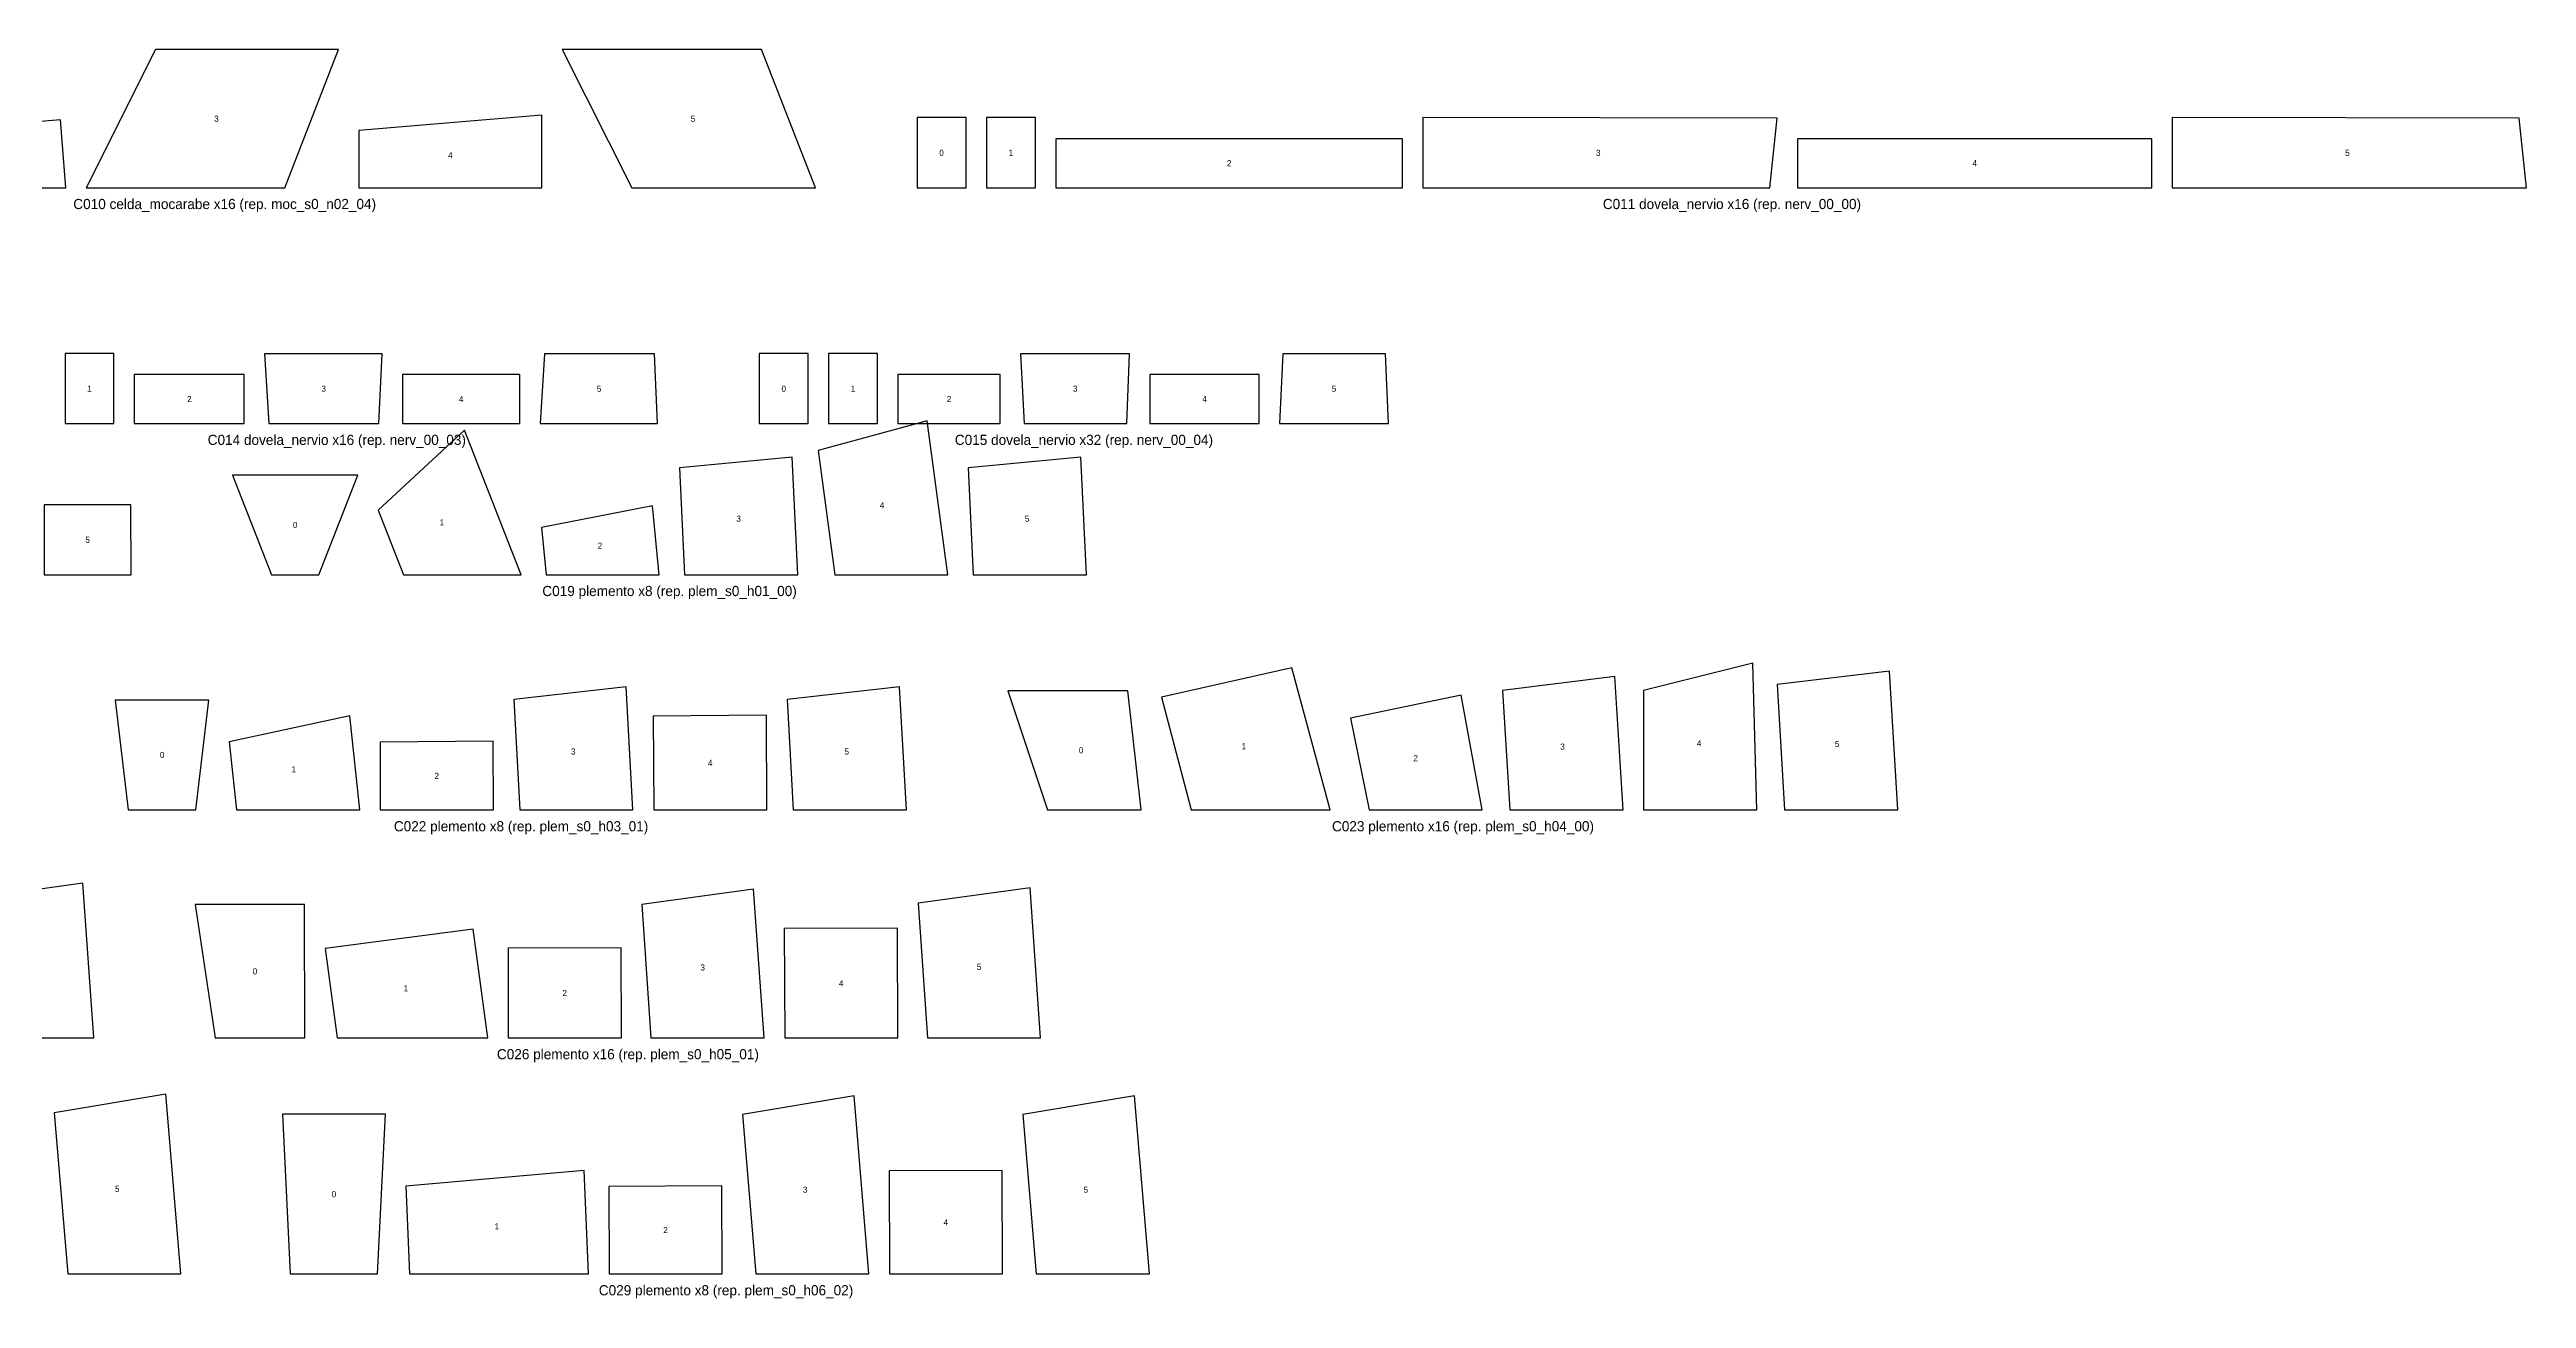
# Model space of a CAD drawing. Header units: metres. Extents: x 0 to 21, y -12 to 1.8.
# Drawn here: x 8.83 to 21.03, y -12.03 to -5.88 of the extents above; entities that cross this region are included whole.
import ezdxf
from ezdxf.enums import TextEntityAlignment as Align

# ---------------------------------------------------------------- set-up
doc = ezdxf.new("R2010")
doc.units = ezdxf.units.M
doc.layers.add('ESTM_PLANTILLA', color=7, linetype='Continuous')
doc.layers.add('ESTM_PLANTILLA_TEXTO', color=3, linetype='Continuous')

msp = doc.modelspace()

# ---------------------------------------------------------------- linework, layer by layer
at = {"layer": 'ESTM_PLANTILLA'}
for points in [[(9.013, -6.564), (9.991, -6.564), (10.256, -5.884), (9.355, -5.884)], [(11.7, -6.564), (12.604, -6.564), (12.338, -5.884), (11.357, -5.884)], [(10.356, -6.564), (11.257, -6.564), (11.257, -6.207), (10.356, -6.282)], [(7.933, -6.564), (8.913, -6.564), (8.886, -6.23), (7.912, -6.311)], [(13.104, -6.564), (13.345, -6.564), (13.345, -6.219), (13.104, -6.219)], [(13.445, -6.564), (13.686, -6.564), (13.686, -6.219), (13.445, -6.219)], [(13.786, -6.564), (15.494, -6.564), (15.494, -6.323), (13.786, -6.323)], [(15.594, -6.564), (17.302, -6.564), (17.338, -6.221), (15.594, -6.219)], [(17.438, -6.564), (19.182, -6.564), (19.182, -6.323), (17.438, -6.323)], [(19.282, -6.564), (21.026, -6.564), (20.991, -6.221), (19.282, -6.219)], [(8.909, -7.725), (9.15, -7.725), (9.15, -7.38), (8.909, -7.38)], [(9.913, -7.725), (10.454, -7.725), (10.47, -7.381), (9.891, -7.381)], [(11.248, -7.725), (11.826, -7.725), (11.811, -7.381), (11.269, -7.381)], [(12.326, -7.725), (12.567, -7.725), (12.567, -7.38), (12.326, -7.38)], [(12.667, -7.725), (12.908, -7.725), (12.908, -7.38), (12.667, -7.38)], [(13.63, -7.725), (14.136, -7.725), (14.15, -7.381), (13.613, -7.381)], [(14.887, -7.725), (15.424, -7.725), (15.409, -7.381), (14.904, -7.381)], [(9.25, -7.725), (9.791, -7.725), (9.791, -7.484), (9.25, -7.484)], [(10.57, -7.725), (11.148, -7.725), (11.148, -7.484), (10.57, -7.484)], [(13.008, -7.725), (13.513, -7.725), (13.513, -7.484), (13.008, -7.484)], [(14.25, -7.725), (14.787, -7.725), (14.787, -7.484), (14.25, -7.484)], [(10.575, -8.469), (11.155, -8.469), (10.876, -7.757), (10.451, -8.151)], [(12.698, -8.469), (13.255, -8.469), (13.153, -7.711), (12.616, -7.858)], [(11.959, -8.469), (12.516, -8.469), (12.489, -7.89), (11.934, -7.943)], [(13.38, -8.469), (13.937, -8.469), (13.909, -7.89), (13.355, -7.943)], [(9.926, -8.469), (10.159, -8.469), (10.351, -7.979), (9.734, -7.979)], [(8.806, -8.469), (9.234, -8.469), (9.233, -8.125), (8.807, -8.125)], [(11.277, -8.469), (11.834, -8.469), (11.801, -8.129), (11.255, -8.237)], [(11.148, -9.627), (11.705, -9.627), (11.671, -9.021), (11.118, -9.083)], [(12.494, -9.627), (13.051, -9.627), (13.017, -9.021), (12.464, -9.083)], [(14.453, -9.627), (15.137, -9.627), (14.949, -8.928), (14.307, -9.071)], [(16.022, -9.627), (16.579, -9.627), (16.538, -8.97), (15.986, -9.038)], [(16.68, -9.627), (17.237, -9.627), (17.218, -8.904), (16.679, -9.038)], [(17.374, -9.627), (17.931, -9.627), (17.89, -8.943), (17.337, -9.01)], [(9.22, -9.627), (9.553, -9.627), (9.617, -9.086), (9.156, -9.086)], [(13.746, -9.627), (14.207, -9.627), (14.141, -9.041), (13.551, -9.04)], [(15.329, -9.627), (15.886, -9.627), (15.782, -9.062), (15.237, -9.175)], [(9.753, -9.627), (10.36, -9.627), (10.311, -9.163), (9.717, -9.291)], [(11.807, -9.627), (12.364, -9.627), (12.362, -9.161), (11.805, -9.165)], [(10.461, -9.627), (11.018, -9.627), (11.017, -9.289), (10.46, -9.293)], [(8.493, -10.749), (9.05, -10.749), (8.997, -9.988), (8.445, -10.064)], [(9.648, -10.749), (10.09, -10.749), (10.088, -10.092), (9.55, -10.092)], [(11.793, -10.749), (12.35, -10.749), (12.299, -10.017), (11.748, -10.093)], [(13.154, -10.749), (13.711, -10.749), (13.66, -10.01), (13.109, -10.086)], [(10.249, -10.749), (10.99, -10.749), (10.918, -10.213), (10.19, -10.308)], [(12.452, -10.749), (13.009, -10.749), (13.007, -10.209), (12.45, -10.211)], [(11.091, -10.749), (11.648, -10.749), (11.647, -10.305), (11.09, -10.307)], [(8.922, -11.911), (9.479, -11.911), (9.406, -11.026), (8.856, -11.118)], [(12.309, -11.911), (12.866, -11.911), (12.793, -11.034), (12.244, -11.126)], [(13.69, -11.911), (14.247, -11.911), (14.174, -11.034), (13.624, -11.126)], [(10.017, -11.911), (10.448, -11.911), (10.486, -11.124), (9.979, -11.124)], [(10.605, -11.911), (11.486, -11.911), (11.464, -11.402), (10.586, -11.478)], [(12.968, -11.911), (13.524, -11.911), (13.523, -11.401), (12.966, -11.404)], [(11.587, -11.911), (12.144, -11.911), (12.143, -11.477), (11.586, -11.481)]]:
    msp.add_lwpolyline(points, close=True, dxfattribs=at)

# ---------------------------------------------------------------- texts
at = {"layer": 'ESTM_PLANTILLA_TEXTO'}
for s, height, p in [('3', 0.03, (9.654, -6.224)), ('5', 0.03, (12, -6.224)), ('4', 0.03, (10.806, -6.404)), ('0', 0.03, (13.224, -6.392)), ('1', 0.03, (13.565, -6.392)), ('2', 0.03, (14.64, -6.443)), ('3', 0.03, (16.457, -6.392)), ('4', 0.03, (18.31, -6.443)), ('5', 0.03, (20.145, -6.392)), ('C010 celda_mocarabe x16 (rep. moc_s0_n02_04)', 0.05, (9.695, -6.644)), ('C011 dovela_nervio x16 (rep. nerv_00_00)', 0.05, (17.115, -6.644)), ('1', 0.03, (9.029, -7.553)), ('3', 0.03, (10.182, -7.553)), ('5', 0.03, (11.538, -7.553)), ('0', 0.03, (12.447, -7.553)), ('1', 0.03, (12.788, -7.553)), ('3', 0.03, (13.882, -7.553)), ('5', 0.03, (15.156, -7.553)), ('2', 0.03, (9.521, -7.604)), ('4', 0.03, (10.859, -7.604)), ('2', 0.03, (13.261, -7.604)), ('4', 0.03, (14.519, -7.604)), ('C014 dovela_nervio x16 (rep. nerv_00_03)', 0.05, (10.247, -7.805)), ('C015 dovela_nervio x32 (rep. nerv_00_04)', 0.05, (13.925, -7.805)), ('4', 0.03, (12.931, -8.127)), ('5', 0.03, (9.02, -8.297)), ('0', 0.03, (10.042, -8.224)), ('1', 0.03, (10.764, -8.211)), ('3', 0.03, (12.225, -8.193)), ('5', 0.03, (13.645, -8.193)), ('2', 0.03, (11.542, -8.326)), ('C019 plemento x8 (rep. plem_s0_h01_00)', 0.05, (11.885, -8.549)), ('0', 0.03, (9.387, -9.356)), ('3', 0.03, (11.411, -9.339)), ('4', 0.03, (12.085, -9.395)), ('5', 0.03, (12.757, -9.339)), ('0', 0.03, (13.911, -9.333)), ('1', 0.03, (14.712, -9.313)), ('2', 0.03, (15.558, -9.372)), ('3', 0.03, (16.281, -9.315)), ('4', 0.03, (16.953, -9.299)), ('5', 0.03, (17.633, -9.302)), ('1', 0.03, (10.035, -9.427)), ('2', 0.03, (10.739, -9.459)), ('C022 plemento x8 (rep. plem_s0_h03_01)', 0.05, (11.154, -9.707)), ('C023 plemento x16 (rep. plem_s0_h04_00)', 0.05, (15.791, -9.707)), ('0', 0.03, (9.844, -10.421)), ('3', 0.03, (12.048, -10.402)), ('4', 0.03, (12.73, -10.48)), ('5', 0.03, (13.409, -10.399)), ('1', 0.03, (10.587, -10.505)), ('2', 0.03, (11.369, -10.528)), ('C026 plemento x16 (rep. plem_s0_h05_01)', 0.05, (11.68, -10.829)), ('5', 0.03, (9.166, -11.492)), ('0', 0.03, (10.233, -11.518)), ('3', 0.03, (12.553, -11.496)), ('5', 0.03, (13.934, -11.496)), ('1', 0.03, (11.035, -11.676)), ('2', 0.03, (11.865, -11.695)), ('4', 0.03, (13.245, -11.657)), ('C029 plemento x8 (rep. plem_s0_h06_02)', 0.05, (12.163, -11.991))]:
    msp.add_text(s, height=height, dxfattribs=at).set_placement(p, align=Align.MIDDLE_CENTER)

doc.saveas('drawing.dxf')
